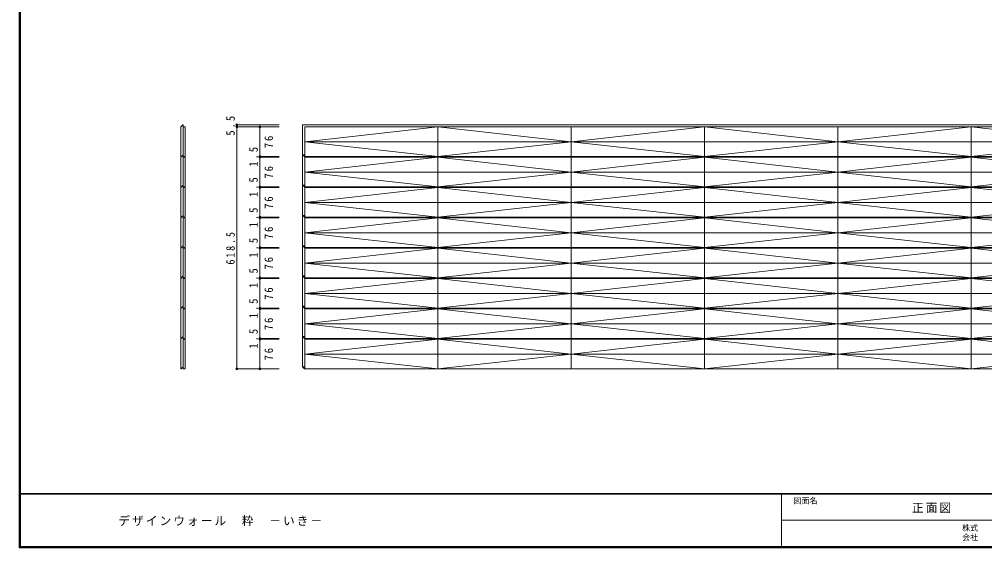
# Model space of a CAD drawing. Units: millimetres at full size, sheet at 1:10. Extents: x -1947 to 1953, y -1436 to 1392.
# Drawn here: x -1947 to 523, y -1402 to -51 of the extents above; entities that cross this region are included whole.
import ezdxf
from ezdxf.enums import TextEntityAlignment as Align

# ---------------------------------------------------------------- set-up
doc = ezdxf.new("R2010")
doc.units = ezdxf.units.MM
doc.header["$LTSCALE"] = 10
doc.header["$PDMODE"] = 32
doc.header["$PDSIZE"] = 5
doc.layers.add('3-0', color=7, linetype='Continuous', lineweight=18)
doc.layers.add('F-1', color=6, linetype='Continuous', lineweight=18)
doc.layers.add('F-A', color=7, linetype='Continuous')
doc.styles.add('ＭＳ ゴシック', font='')
doc.styles.get('ＭＳ ゴシック').set_extended_font_data('MS Gothic')

msp = doc.modelspace()

# ---------------------------------------------------------------- linework, layer by layer
at = {"layer": '3-0'}
for p, q in [((-1527.64, -320.7), (-1527.64, -944.7)), ((-1222.14, -320.7), (-1222.14, -397.2)), ((-1222.14, -320.7), (1505.36, -320.7)), ((-1533.64, -325.7), (-1533.64, -402.2)), ((-1524.75, -326.2), (-1527.64, -326.2)), ((-1524.75, -326.2), (-1522.14, -326.2)), ((-1522.14, -402.2), (-1522.14, -326.2)), ((-1216.64, -326.2), (-1216.64, -402.2)), ((-1216.64, -326.2), (1510.36, -326.2)), ((-875.76, -326.2), (-1216.64, -364.2)), ((-875.76, -326.2), (-875.76, -402.2)), ((-534.89, -326.2), (-534.89, -402.2)), ((-534.89, -364.2), (-194.01, -326.2)), ((-194.01, -326.2), (-194.01, -402.2)), ((146.86, -326.2), (146.86, -402.2)), ((487.74, -326.2), (487.74, -402.2)), ((-1216.64, -364.2), (-875.76, -402.2)), ((-1216.64, -364.2), (1510.36, -364.2)), ((-534.89, -364.2), (-875.76, -402.2)), ((146.86, -364.2), (-194.01, -402.2)), ((-1533.64, -403.2), (-1527.64, -397.2)), ((-1533.64, -402.2), (-1532.64, -402.2)), ((-1533.64, -403.2), (-1533.64, -479.7)), ((-1527.64, -398.2), (-1528.64, -398.2)), ((-1527.64, -402.2), (-1522.14, -402.2)), ((-1524.75, -403.7), (-1527.64, -403.7)), ((-1524.75, -403.7), (-1522.14, -403.7)), ((-1522.14, -479.7), (-1522.14, -403.7)), ((-1222.14, -398.2), (-1222.14, -474.7)), ((-1222.14, -398.2), (-1221.14, -398.2)), ((-1216.64, -403.7), (-1216.64, -479.7)), ((-875.76, -403.7), (-1216.64, -441.7)), ((-875.76, -403.7), (-875.76, -479.7)), ((-534.89, -403.7), (-534.89, -479.7)), ((-534.89, -441.7), (-194.01, -403.7)), ((-194.01, -403.7), (-194.01, -479.7)), ((146.86, -403.7), (146.86, -479.7)), ((487.74, -403.7), (487.74, -479.7)), ((-1216.64, -441.7), (-875.76, -479.7)), ((-1216.64, -441.7), (1510.36, -441.7)), ((-534.89, -441.7), (-875.76, -479.7)), ((146.86, -441.7), (-194.01, -479.7)), ((-1533.64, -480.7), (-1527.64, -474.7)), ((-1533.64, -479.7), (-1532.64, -479.7)), ((-1533.64, -480.7), (-1533.64, -557.2)), ((-1527.64, -475.7), (-1528.64, -475.7)), ((-1527.64, -479.7), (-1522.14, -479.7)), ((-1524.75, -481.2), (-1527.64, -481.2)), ((-1524.75, -481.2), (-1522.14, -481.2)), ((-1522.14, -557.2), (-1522.14, -481.2)), ((-1222.14, -475.7), (-1222.14, -552.2)), ((-1222.14, -475.7), (-1221.14, -475.7)), ((-1216.64, -481.2), (-1216.64, -557.2)), ((-875.76, -481.2), (-1216.64, -519.2)), ((-875.76, -481.2), (-875.76, -557.2)), ((-534.89, -481.2), (-534.89, -557.2)), ((-534.89, -519.2), (-194.01, -481.2)), ((-194.01, -481.2), (-194.01, -557.2)), ((146.86, -481.2), (146.86, -557.2)), ((487.74, -481.2), (487.74, -557.2)), ((-1216.64, -519.2), (-875.76, -557.2)), ((-1216.64, -519.2), (1510.36, -519.2)), ((-534.89, -519.2), (-875.76, -557.2)), ((146.86, -519.2), (-194.01, -557.2)), ((-1533.64, -558.2), (-1527.64, -552.2)), ((-1533.64, -557.2), (-1532.64, -557.2)), ((-1533.64, -558.2), (-1533.64, -634.7)), ((-1527.64, -553.2), (-1528.64, -553.2)), ((-1527.64, -557.2), (-1522.14, -557.2)), ((-1524.75, -558.7), (-1527.64, -558.7)), ((-1524.75, -558.7), (-1522.14, -558.7)), ((-1522.14, -634.7), (-1522.14, -558.7)), ((-1222.14, -553.2), (-1222.14, -629.7)), ((-1222.14, -553.2), (-1221.14, -553.2)), ((-1216.64, -558.7), (-1216.64, -634.7)), ((-875.76, -558.7), (-1216.64, -596.7)), ((-875.76, -558.7), (-875.76, -634.7)), ((-534.89, -558.7), (-534.89, -634.7)), ((-534.89, -596.7), (-194.01, -558.7)), ((-194.01, -558.7), (-194.01, -634.7)), ((146.86, -558.7), (146.86, -634.7)), ((487.74, -558.7), (487.74, -634.7)), ((-1216.64, -596.7), (-875.76, -634.7)), ((-1216.64, -596.7), (1510.36, -596.7)), ((-534.89, -596.7), (-875.76, -634.7)), ((146.86, -596.7), (-194.01, -634.7)), ((-1533.64, -635.7), (-1527.64, -629.7)), ((-1533.64, -634.7), (-1532.64, -634.7)), ((-1533.64, -635.7), (-1533.64, -712.2)), ((-1527.64, -630.7), (-1528.64, -630.7)), ((-1527.64, -634.7), (-1522.14, -634.7)), ((-1524.75, -636.2), (-1527.64, -636.2)), ((-1524.75, -636.2), (-1522.14, -636.2)), ((-1522.14, -712.2), (-1522.14, -636.2)), ((-1222.14, -630.7), (-1222.14, -707.2)), ((-1222.14, -630.7), (-1221.14, -630.7)), ((-1216.64, -636.2), (-1216.64, -712.2)), ((-875.76, -636.2), (-1216.64, -674.2)), ((-875.76, -636.2), (-875.76, -712.2)), ((-534.89, -636.2), (-534.89, -712.2)), ((-534.89, -674.2), (-194.01, -636.2)), ((-194.01, -636.2), (-194.01, -712.2)), ((146.86, -636.2), (146.86, -712.2)), ((487.74, -636.2), (487.74, -712.2)), ((-1216.64, -674.2), (-875.76, -712.2)), ((-1216.64, -674.2), (1510.36, -674.2)), ((-534.89, -674.2), (-875.76, -712.2)), ((146.86, -674.2), (-194.01, -712.2)), ((-1533.64, -713.2), (-1527.64, -707.2)), ((-1533.64, -712.2), (-1532.64, -712.2)), ((-1533.64, -713.2), (-1533.64, -789.7)), ((-1527.64, -708.2), (-1528.64, -708.2)), ((-1527.64, -712.2), (-1522.14, -712.2)), ((-1524.75, -713.7), (-1527.64, -713.7)), ((-1524.75, -713.7), (-1522.14, -713.7)), ((-1522.14, -789.7), (-1522.14, -713.7)), ((-1222.14, -708.2), (-1222.14, -784.7)), ((-1222.14, -708.2), (-1221.14, -708.2)), ((-1216.64, -713.7), (-1216.64, -789.7)), ((-875.76, -713.7), (-1216.64, -751.7)), ((-875.76, -713.7), (-875.76, -789.7)), ((-534.89, -713.7), (-534.89, -789.7)), ((-534.89, -751.7), (-194.01, -713.7)), ((-194.01, -713.7), (-194.01, -789.7)), ((146.86, -713.7), (146.86, -789.7)), ((487.74, -713.7), (487.74, -789.7)), ((-1216.64, -751.7), (-875.76, -789.7)), ((-1216.64, -751.7), (1510.36, -751.7)), ((-534.89, -751.7), (-875.76, -789.7)), ((146.86, -751.7), (-194.01, -789.7)), ((-1533.64, -790.7), (-1527.64, -784.7)), ((-1533.64, -789.7), (-1532.64, -789.7)), ((-1527.64, -785.7), (-1528.64, -785.7)), ((-1527.64, -789.7), (-1522.14, -789.7)), ((-1222.14, -785.7), (-1222.14, -862.2)), ((-1222.14, -785.7), (-1221.14, -785.7)), ((-1533.64, -790.7), (-1533.64, -867.2)), ((-1524.75, -791.2), (-1527.64, -791.2)), ((-1524.75, -791.2), (-1522.14, -791.2)), ((-1522.14, -867.2), (-1522.14, -791.2)), ((-1216.64, -791.2), (-1216.64, -867.2)), ((-875.76, -791.2), (-1216.64, -829.2)), ((-875.76, -791.2), (-875.76, -867.2)), ((-534.89, -791.2), (-534.89, -867.2)), ((-534.89, -829.2), (-194.01, -791.2)), ((-194.01, -791.2), (-194.01, -867.2)), ((146.86, -791.2), (146.86, -867.2)), ((487.74, -791.2), (487.74, -867.2)), ((-1216.64, -829.2), (-875.76, -867.2)), ((-1216.64, -829.2), (1510.36, -829.2)), ((-534.89, -829.2), (-875.76, -867.2)), ((146.86, -829.2), (-194.01, -867.2)), ((-1533.64, -868.2), (-1527.64, -862.2)), ((-1527.64, -863.2), (-1528.64, -863.2)), ((-1222.14, -863.2), (-1222.14, -939.7)), ((-1222.14, -863.2), (-1221.14, -863.2)), ((-1533.64, -867.2), (-1532.64, -867.2)), ((-1533.64, -868.2), (-1533.64, -944.7)), ((-1527.64, -867.2), (-1522.14, -867.2)), ((-1524.75, -868.7), (-1527.64, -868.7)), ((-1524.75, -868.7), (-1522.14, -868.7)), ((-1522.14, -944.7), (-1522.14, -868.7)), ((-1216.64, -868.7), (-1216.64, -944.7)), ((-875.76, -868.7), (-1216.64, -906.7)), ((-875.76, -868.7), (-875.76, -944.7)), ((-534.89, -868.7), (-534.89, -944.7)), ((-534.89, -906.7), (-194.01, -868.7)), ((-194.01, -868.7), (-194.01, -944.7)), ((146.86, -868.7), (146.86, -944.7)), ((487.74, -868.7), (487.74, -944.7)), ((-1216.64, -906.7), (-875.76, -944.7)), ((-1216.64, -906.7), (1510.36, -906.7)), ((-534.89, -906.7), (-875.76, -944.7)), ((146.86, -906.7), (-194.01, -944.7)), ((-1527.64, -944.7), (-1522.14, -944.7))]:
    msp.add_line(p, q, dxfattribs=at)
at = {"layer": '3-0', "color": 3}
for p, q in [((-1390.28, -320.7), (-1390.28, -326.2)), ((-1390.28, -326.2), (-1390.28, -944.7)), ((-1331.45, -326.2), (-1331.45, -402.2)), ((-1331.45, -402.2), (-1331.45, -403.7)), ((-1331.45, -403.7), (-1331.45, -479.7)), ((-1331.45, -479.7), (-1331.45, -481.2)), ((-1331.45, -481.2), (-1331.45, -557.2)), ((-1331.45, -557.2), (-1331.45, -558.7)), ((-1331.45, -558.7), (-1331.45, -634.7)), ((-1331.45, -634.7), (-1331.45, -636.2)), ((-1331.45, -636.2), (-1331.45, -712.2)), ((-1331.45, -712.2), (-1331.45, -713.7)), ((-1331.45, -713.7), (-1331.45, -789.7)), ((-1331.45, -789.7), (-1331.45, -791.2)), ((-1331.45, -791.2), (-1331.45, -867.2)), ((-1331.45, -867.2), (-1331.45, -868.7)), ((-1331.45, -868.7), (-1331.45, -944.7))]:
    msp.add_line(p, q, dxfattribs=at)
at = {"layer": '3-0', "color": 4}
for p, q in [((-1390.28, -320.7), (-1282.24, -320.7)), ((-1390.28, -326.2), (-1331.45, -326.2)), ((-1331.45, -326.2), (-1282.24, -326.2)), ((-1331.45, -402.2), (-1282.24, -402.2)), ((-1331.45, -403.7), (-1282.24, -403.7)), ((-1331.45, -479.7), (-1282.24, -479.7)), ((-1331.45, -481.2), (-1282.24, -481.2)), ((-1331.45, -557.2), (-1282.24, -557.2)), ((-1331.45, -558.7), (-1282.24, -558.7)), ((-1331.45, -634.7), (-1282.24, -634.7)), ((-1331.45, -636.2), (-1282.24, -636.2)), ((-1331.45, -712.2), (-1282.24, -712.2)), ((-1331.45, -713.7), (-1282.24, -713.7)), ((-1331.45, -789.7), (-1282.24, -789.7)), ((-1331.45, -791.2), (-1282.24, -791.2)), ((-1331.45, -867.2), (-1282.24, -867.2)), ((-1331.45, -868.7), (-1282.24, -868.7)), ((-1390.28, -944.7), (-1331.45, -944.7)), ((-1331.45, -944.7), (-1282.24, -944.7))]:
    msp.add_line(p, q, dxfattribs=at)
at = {"layer": '3-0'}
for points in [[(-1527.64, -320.7), (-1528.64, -320.7), (-1533.64, -325.7)], [(-875.76, -326.2), (-534.89, -364.2), (-194.01, -402.2)], [(-194.01, -326.2), (146.86, -364.2), (487.74, -402.2)], [(146.86, -364.2), (487.74, -326.2), (828.61, -364.2), (487.74, -402.2)], [(-1217.14, -402.2), (-1222.14, -397.2), (-1216.64, -397.2)], [(-1217.14, -402.2), (-975.34, -402.2), (1510.36, -402.2)], [(-1216.64, -403.7), (1510.36, -403.7), (1510.36, -479.7)], [(-875.76, -403.7), (-534.89, -441.7), (-194.01, -479.7)], [(-194.01, -403.7), (146.86, -441.7), (487.74, -479.7)], [(146.86, -441.7), (487.74, -403.7), (828.61, -441.7), (487.74, -479.7)], [(-1217.14, -479.7), (-1222.14, -474.7), (-1216.64, -474.7)], [(-1217.14, -479.7), (-975.34, -479.7), (1510.36, -479.7)], [(-1216.64, -481.2), (1510.36, -481.2), (1510.36, -557.2)], [(-875.76, -481.2), (-534.89, -519.2), (-194.01, -557.2)], [(-194.01, -481.2), (146.86, -519.2), (487.74, -557.2)], [(146.86, -519.2), (487.74, -481.2), (828.61, -519.2), (487.74, -557.2)], [(-1217.14, -557.2), (-1222.14, -552.2), (-1216.64, -552.2)], [(-1217.14, -557.2), (-975.34, -557.2), (1510.36, -557.2)], [(-1216.64, -558.7), (1510.36, -558.7), (1510.36, -634.7)], [(-875.76, -558.7), (-534.89, -596.7), (-194.01, -634.7)], [(-194.01, -558.7), (146.86, -596.7), (487.74, -634.7)], [(146.86, -596.7), (487.74, -558.7), (828.61, -596.7), (487.74, -634.7)], [(-1217.14, -634.7), (-1222.14, -629.7), (-1216.64, -629.7)], [(-1217.14, -634.7), (-975.34, -634.7), (1510.36, -634.7)], [(-1216.64, -636.2), (1510.36, -636.2), (1510.36, -712.2)], [(-875.76, -636.2), (-534.89, -674.2), (-194.01, -712.2)], [(-194.01, -636.2), (146.86, -674.2), (487.74, -712.2)], [(146.86, -674.2), (487.74, -636.2), (828.61, -674.2), (487.74, -712.2)], [(-1217.14, -712.2), (-1222.14, -707.2), (-1216.64, -707.2)], [(-1217.14, -712.2), (-975.34, -712.2), (1510.36, -712.2)], [(-1216.64, -713.7), (1510.36, -713.7), (1510.36, -789.7)], [(-875.76, -713.7), (-534.89, -751.7), (-194.01, -789.7)], [(-194.01, -713.7), (146.86, -751.7), (487.74, -789.7)], [(146.86, -751.7), (487.74, -713.7), (828.61, -751.7), (487.74, -789.7)], [(-1217.14, -789.7), (-1222.14, -784.7), (-1216.64, -784.7)], [(-1217.14, -789.7), (-975.34, -789.7), (1510.36, -789.7)], [(-1216.64, -791.2), (1510.36, -791.2), (1510.36, -867.2)], [(-875.76, -791.2), (-534.89, -829.2), (-194.01, -867.2)], [(-194.01, -791.2), (146.86, -829.2), (487.74, -867.2)], [(146.86, -829.2), (487.74, -791.2), (828.61, -829.2), (487.74, -867.2)], [(-1217.14, -867.2), (-1222.14, -862.2), (-1216.64, -862.2)], [(-1217.14, -867.2), (-975.34, -867.2), (1510.36, -867.2)], [(-1216.64, -868.7), (1510.36, -868.7), (1510.36, -944.7)], [(-875.76, -868.7), (-534.89, -906.7), (-194.01, -944.7)], [(-194.01, -868.7), (146.86, -906.7), (487.74, -944.7)], [(146.86, -906.7), (487.74, -868.7), (828.61, -906.7), (487.74, -944.7)], [(-1533.64, -944.7), (-1532.64, -944.7), (-1527.64, -939.7)], [(-1217.14, -944.7), (-1222.14, -939.7), (-1216.64, -939.7)], [(-1217.14, -944.7), (-975.34, -944.7), (1510.36, -944.7)]]:
    msp.add_lwpolyline(points, dxfattribs=at)
at = {"layer": '3-0', "color": 3}
for p in [(-1390.28, -320.7), (-1390.28, -326.2), (-1331.45, -326.2), (-1331.45, -402.2), (-1331.45, -403.7), (-1331.45, -479.7), (-1331.45, -481.2), (-1331.45, -557.2), (-1331.45, -558.7), (-1331.45, -634.7), (-1331.45, -636.2), (-1331.45, -712.2), (-1331.45, -713.7), (-1331.45, -789.7), (-1331.45, -791.2), (-1331.45, -867.2), (-1331.45, -868.7), (-1390.28, -944.7), (-1331.45, -944.7)]:
    msp.add_point(p, dxfattribs=at)
at = {"layer": 'F-1'}
for p, q in [((-1946.69, 1391.67), (-1946.69, -1401.67)), ((-1945.03, 1391.67), (-1945.03, -1401.67)), ((-1943.36, 1391.67), (-1943.36, -1401.67)), ((1953.31, -1263.33), (-1946.69, -1263.33)), ((1953.31, -1265), (-1946.69, -1265)), ((3.31, -1265), (3.31, -1398.33)), ((3.31, -1331.67), (1949.97, -1331.67)), ((1953.31, -1398.33), (-1946.69, -1398.33)), ((1953.31, -1400), (-1946.69, -1400)), ((1953.31, -1401.67), (-1946.69, -1401.67))]:
    msp.add_line(p, q, dxfattribs=at)

# ---------------------------------------------------------------- texts
at = {"layer": '3-0', "char_height": 21.99, "attachment_point": 7, "rotation": 90, "style": 'ＭＳ ゴシック'}
for s, insert in [('\\T1.38;\\W0.9;5.5', (-1395.28, -348.45)), ('\\T1.36;\\W0.9;76', (-1297.35, -380.45)), ('\\T1.38;\\W0.9;1.5', (-1336.45, -427.95)), ('\\T1.36;\\W0.9;76', (-1297.35, -457.95)), ('\\T1.38;\\W0.9;1.5', (-1336.45, -505.45)), ('\\T1.36;\\W0.9;76', (-1297.35, -535.45)), ('\\T1.38;\\W0.9;1.5', (-1336.45, -582.95)), ('\\T1.36;\\W0.9;76', (-1297.35, -612.95)), ('\\T1.38;\\W0.85;618.5', (-1395.28, -677.95)), ('\\T1.38;\\W0.9;1.5', (-1336.45, -660.45)), ('\\T1.36;\\W0.9;76', (-1297.35, -690.45)), ('\\T1.38;\\W0.9;1.5', (-1336.45, -737.95)), ('\\T1.36;\\W0.9;76', (-1297.35, -767.95)), ('\\T1.38;\\W0.9;1.5', (-1336.45, -815.45)), ('\\T1.36;\\W0.9;76', (-1297.35, -845.45)), ('\\T1.38;\\W0.9;1.5', (-1336.45, -892.95)), ('\\T1.36;\\W0.9;76', (-1297.35, -922.95))]:
    msp.add_mtext(s, dxfattribs=dict(at, insert=insert))
at = {"layer": 'F-A', "style": 'ＭＳ ゴシック'}
for s, p in [('図面名', (33.31, -1293.33)), ('株式', (464.97, -1363)), ('会社', (464.97, -1387))]:
    msp.add_text(s, height=14.66, dxfattribs=at).set_placement(p, align=Align.BOTTOM_LEFT)
at = {"layer": 'F-A', "char_height": 21.99, "attachment_point": 7, "style": 'ＭＳ ゴシック'}
for s, insert in [('\\T1.17;正面図', (336.64, -1313.33)), ('\\T1.17;デザインウォール\u3000粋\u3000－いき－', (-1693.36, -1346.67))]:
    msp.add_mtext(s, dxfattribs=dict(at, insert=insert))

doc.saveas('drawing.dxf')
